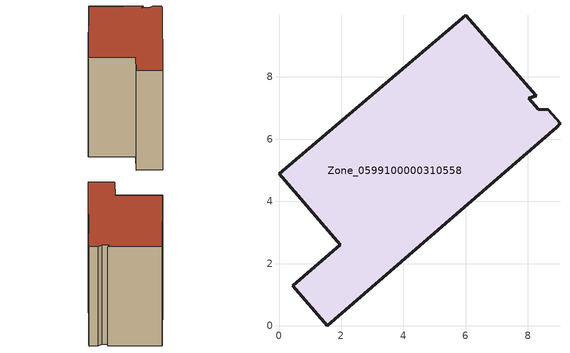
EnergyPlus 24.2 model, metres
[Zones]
Zone_0599100000310558
 floor ground (C_G): 6,9.98 8.27,7.39 8.03,7.31 8.34,6.96 8.65,6.95 9.04,6.51 8.93,6.38 1.56,0 0.45,1.28 1.98,2.61 0,4.88 z0
 wall outside (C_F): 1.98,2.61 0.45,1.28 1.56,0 8.93,6.38 9.04,6.51 8.65,6.95 8.34,6.96 8.03,7.31 8.27,7.39 6,9.98 0,4.88 1.98,2.61 z0:6.86
 roof outside (C_R): 8.27,7.39 6,9.98 0,4.88 1.98,2.61 0.45,1.28 1.56,0 8.93,6.38 9.04,6.51 8.65,6.95 8.34,6.96 8.03,7.31 z6.86
[BUILDING]
Pand.0599100000310558: North Axis=0; Terrain=City; Loads Convergence Tolerance Value=0.04; Temperature Convergence Tolerance Value=0.4; Solar Distribution=FullExterior; Maximum Number of Warmup Days=25; Minimum Number of Warmup Days=1
[Site:Location]
Rotterdam.The.Hague.AP_ZH_NLD Design_Conditions: Latitude=51.96; Longitude=4.45; Time Zone=1; Elevation=-4.5
[SITE:GROUNDTEMPERATURE:BUILDINGSURFACE]
18, 18, 18, 18, 18, 18, 18, 18, 18, 18, 18, 18
[MATERIAL] Thermal Absorptance=0.9; Solar Absorptance=0.7; Visible Absorptance=0.7
Name | Roughness | Thickness | Conductivity | Density | Specific Heat
G.TI.1946 | MediumSmooth | 0.15 | 1 | 540 | 1210
F.TI.1946 | Rough | 0.3 | 0.857143 | 1920 | 840
R.TI.1946 | MediumRough | 0.2 | 0.1 | 1500 | 1000
[CONSTRUCTION]
C_G: G.TI.1946
C_F: F.TI.1946
C_R: R.TI.1946
[ZONE]
Zone_0599100000310558: Type=1; Multiplier=1; Ceiling Height=Autocalculate; Volume=Autocalculate; Floor Area=autocalculate; Part of Total Floor Area=Yes
[ZONEINFILTRATION:DESIGNFLOWRATE]
Infil_Zone_0599100000310558: Zone or ZoneList or Space or SpaceList=Zone_0599100000310558; Schedule=AlwaysOn; Design Flow Rate Calculation Method=Flow/Area; Flow Rate per Floor Area=0.003; Constant Term Coefficient=1; Temperature Term Coefficient=0; Velocity Term Coefficient=0; Velocity Squared Term Coefficient=0
[HVACTEMPLATE:ZONE:IDEALLOADSAIRSYSTEM]
Zone_0599100000310558: Maximum Heating Supply Air Temperature=50; Minimum Cooling Supply Air Temperature=13; Maximum Heating Supply Air Humidity Ratio=0.0156; Minimum Cooling Supply Air Humidity Ratio=0.0077; Heating Limit=NoLimit; Cooling Limit=NoLimit; Dehumidification Control Type=ConstantSensibleHeatRatio; Cooling Sensible Heat Ratio=0.7; Dehumidification Setpoint=60; Humidification Control Type=None; Humidification Setpoint=30; Outdoor Air Method=None; Outdoor Air Flow Rate per Person=0.00944; Outdoor Air Flow Rate per Zone Floor Area=0; Outdoor Air Flow Rate per Zone=0; Demand Controlled Ventilation Type=None; Outdoor Air Economizer Type=NoEconomizer; Heat Recovery Type=None; Sensible Heat Recovery Effectiveness=0.7; Latent Heat Recovery Effectiveness=0.65
[ZONECONTROL:THERMOSTAT]
ThermostatControl_Zone_0599100000310558: Zone or ZoneList=Zone_0599100000310558; Control Type Schedule=DualSetpointControlType; Control 1=Thermostat_Zone_0599100000310558; Temperature Difference Between Cutout And Setpoint=0
[THERMOSTATSETPOINT:DUALSETPOINT]
Thermostat_Zone_0599100000310558: Heating Setpoint Temperature Schedule=HeatingSetpoint_Zone_0599100000310558; Cooling Setpoint Temperature Schedule=CoolingSetpoint_Zone_0599100000310558
[SCHEDULE:COMPACT]
HeatingSetpoint_Zone_0599100000310558: Through: 12/31, For: AllDays, Until: 24:00, 21
CoolingSetpoint_Zone_0599100000310558: Through: 12/31, For: AllDays, Until: 24:00, 24
DualSetpointControlType: Through: 12/31, For: AllDays, Until: 24:00, 4
AlwaysOn: Through: 12/31, For: AllDays, Until: 24:00, 1
